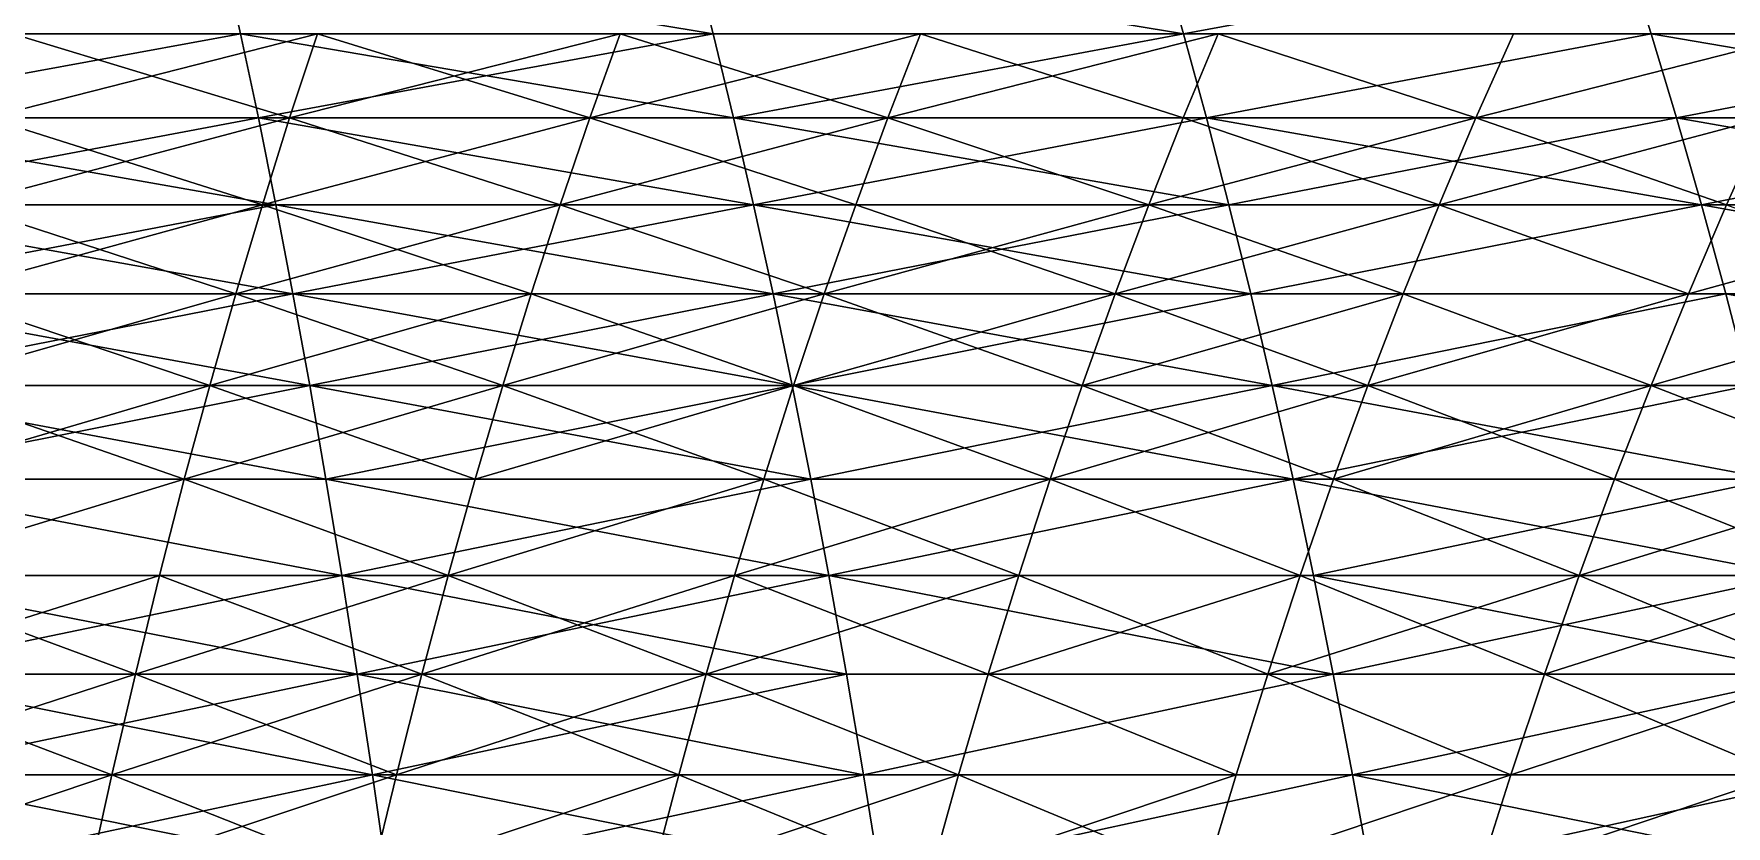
# Model space of a CAD drawing. Header units: millimetres. Extents: x -3250 to 8000, y -3250 to 3250.
# Drawn here: x 5272.3 to 5526.6, y 506.5 to 625.5 of the extents above; entities that cross this region are included whole.
import ezdxf

# ---------------------------------------------------------------- set-up
doc = ezdxf.new("R2010")
doc.units = ezdxf.units.MM
doc.header["$MEASUREMENT"] = 0
doc.layers.add('MESH_3D', color=2, linetype='CONTINUOUS')

msp = doc.modelspace()

# ---------------------------------------------------------------- linework, layer by layer
at = {"layer": 'MESH_3D'}
for points in [[(5300.64, 637.71, 25939.24), (5229.7, 637.71, 25950.84), (5232.04, 625.47, 25966.41)], [(5300.64, 637.71, 25939.24), (5232.04, 625.47, 25966.41), (5303.37, 625.47, 25954.75)], [(5374.38, 625.47, 25941.32), (5300.64, 637.71, 25939.24), (5303.37, 625.47, 25954.75)], [(5371.26, 637.71, 25925.88), (5300.64, 637.71, 25939.24), (5374.38, 625.47, 25941.32)], [(5445.04, 625.47, 25926.11), (5371.26, 637.71, 25925.88), (5374.38, 625.47, 25941.32)], [(5441.54, 637.71, 25910.76), (5371.26, 637.71, 25925.88), (5445.04, 625.47, 25926.11)], [(5511.41, 637.71, 25893.89), (5441.54, 637.71, 25910.76), (5445.04, 625.47, 25926.11)], [(5511.41, 637.71, 25893.89), (5445.04, 625.47, 25926.11), (5515.3, 625.47, 25909.15)], [(5585.11, 625.47, 25890.45), (5511.41, 637.71, 25893.89), (5515.3, 625.47, 25909.15)], [(5580.84, 637.71, 25875.29), (5511.41, 637.71, 25893.89), (5585.11, 625.47, 25890.45)], [(5232.04, 625.47, 733.59), (5303.37, 625.47, 745.25), (5234.34, 612.84, 718.32)], [(5303.37, 625.47, 25954.75), (5232.04, 625.47, 25966.41), (5234.34, 612.84, 25981.68)], [(5234.34, 612.84, 718.32), (5303.37, 625.47, 745.25), (5306.05, 612.84, 730.04)], [(5303.37, 625.47, 25954.75), (5234.34, 612.84, 25981.68), (5306.05, 612.84, 25969.96)], [(5265.33, 612.84, 1772.54), (5314.92, 625.47, 1769.85), (5269.14, 625.47, 1757.58)], [(5265.33, 612.84, 1772.54), (5310.74, 612.84, 1784.71), (5314.92, 625.47, 1769.85)], [(5310.74, 612.84, 24915.29), (5265.33, 612.84, 24927.46), (5269.14, 625.47, 24942.42)], [(5310.74, 612.84, 24915.29), (5269.14, 625.47, 24942.42), (5314.92, 625.47, 24930.15)], [(5303.37, 625.47, 745.25), (5374.38, 625.47, 758.68), (5377.44, 612.84, 743.55)], [(5303.37, 625.47, 745.25), (5377.44, 612.84, 743.55), (5306.05, 612.84, 730.04)], [(5374.38, 625.47, 25941.32), (5303.37, 625.47, 25954.75), (5306.05, 612.84, 25969.96)], [(5374.38, 625.47, 25941.32), (5306.05, 612.84, 25969.96), (5377.44, 612.84, 25956.45)], [(5310.74, 612.84, 1784.71), (5355.84, 612.84, 1798.01), (5360.39, 625.47, 1783.26)], [(5310.74, 612.84, 1784.71), (5360.39, 625.47, 1783.26), (5314.92, 625.47, 1769.85)], [(5355.84, 612.84, 24901.99), (5310.74, 612.84, 24915.29), (5314.92, 625.47, 24930.15)], [(5355.84, 612.84, 24901.99), (5314.92, 625.47, 24930.15), (5360.39, 625.47, 24916.74)], [(5355.84, 612.84, 1798.01), (5400.59, 612.84, 1812.43), (5405.51, 625.47, 1797.79)], [(5355.84, 612.84, 1798.01), (5405.51, 625.47, 1797.79), (5360.39, 625.47, 1783.26)], [(5400.59, 612.84, 24887.57), (5355.84, 612.84, 24901.99), (5360.39, 625.47, 24916.74)], [(5400.59, 612.84, 24887.57), (5360.39, 625.47, 24916.74), (5405.51, 625.47, 24902.21)], [(5374.38, 625.47, 758.68), (5445.04, 625.47, 773.89), (5377.44, 612.84, 743.55)], [(5445.04, 625.47, 25926.11), (5374.38, 625.47, 25941.32), (5377.44, 612.84, 25956.45)], [(5377.44, 612.84, 743.55), (5445.04, 625.47, 773.89), (5448.48, 612.84, 758.84)], [(5445.04, 625.47, 25926.11), (5377.44, 612.84, 25956.45), (5448.48, 612.84, 25941.16)], [(5400.59, 612.84, 1812.43), (5444.97, 612.84, 1827.96), (5450.25, 625.47, 1813.45)], [(5400.59, 612.84, 1812.43), (5450.25, 625.47, 1813.45), (5405.51, 625.47, 1797.79)], [(5444.97, 612.84, 24872.04), (5400.59, 612.84, 24887.57), (5405.51, 625.47, 24902.21)], [(5444.97, 612.84, 24872.04), (5405.51, 625.47, 24902.21), (5450.25, 625.47, 24886.55)], [(5444.97, 612.84, 1827.96), (5488.95, 612.84, 1844.59), (5450.25, 625.47, 1813.45)], [(5488.95, 612.84, 24855.41), (5444.97, 612.84, 24872.04), (5450.25, 625.47, 24886.55)], [(5445.04, 625.47, 773.89), (5515.3, 625.47, 790.85), (5448.48, 612.84, 758.84)], [(5515.3, 625.47, 25909.15), (5445.04, 625.47, 25926.11), (5448.48, 612.84, 25941.16)], [(5448.48, 612.84, 758.84), (5515.3, 625.47, 790.85), (5519.11, 612.84, 775.89)], [(5515.3, 625.47, 25909.15), (5448.48, 612.84, 25941.16), (5519.11, 612.84, 25924.11)], [(5450.25, 625.47, 1813.45), (5488.95, 612.84, 1844.59), (5494.59, 625.47, 1830.22)], [(5488.95, 612.84, 24855.41), (5450.25, 625.47, 24886.55), (5494.59, 625.47, 24869.78)], [(5488.95, 612.84, 1844.59), (5532.5, 612.84, 1862.31), (5538.5, 625.47, 1848.08)], [(5488.95, 612.84, 1844.59), (5538.5, 625.47, 1848.08), (5494.59, 625.47, 1830.22)], [(5538.5, 625.47, 24851.92), (5488.95, 612.84, 24855.41), (5494.59, 625.47, 24869.78)], [(5532.5, 612.84, 24837.69), (5488.95, 612.84, 24855.41), (5538.5, 625.47, 24851.92)], [(5515.3, 625.47, 790.85), (5589.29, 612.84, 794.69), (5519.11, 612.84, 775.89)], [(5515.3, 625.47, 790.85), (5585.11, 625.47, 809.55), (5589.29, 612.84, 794.69)], [(5585.11, 625.47, 25890.45), (5515.3, 625.47, 25909.15), (5519.11, 612.84, 25924.11)], [(5585.11, 625.47, 25890.45), (5519.11, 612.84, 25924.11), (5589.29, 612.84, 25905.31)], [(5234.34, 612.84, 718.32), (5306.05, 612.84, 730.04), (5308.68, 599.82, 715.15)], [(5234.34, 612.84, 718.32), (5308.68, 599.82, 715.15), (5236.6, 599.82, 703.37)], [(5306.05, 612.84, 25969.96), (5234.34, 612.84, 25981.68), (5236.6, 599.82, 25996.63)], [(5306.05, 612.84, 25969.96), (5236.6, 599.82, 25996.63), (5308.68, 599.82, 25984.85)], [(5261.6, 599.82, 1787.19), (5306.65, 599.82, 1799.27), (5310.74, 612.84, 1784.71)], [(5261.6, 599.82, 1787.19), (5310.74, 612.84, 1784.71), (5265.33, 612.84, 1772.54)], [(5306.65, 599.82, 24900.73), (5261.6, 599.82, 24912.81), (5265.33, 612.84, 24927.46)], [(5306.65, 599.82, 24900.73), (5265.33, 612.84, 24927.46), (5310.74, 612.84, 24915.29)], [(5306.05, 612.84, 730.04), (5377.44, 612.84, 743.55), (5380.44, 599.82, 728.73)], [(5306.05, 612.84, 730.04), (5380.44, 599.82, 728.73), (5308.68, 599.82, 715.15)], [(5380.44, 599.82, 25971.27), (5306.05, 612.84, 25969.96), (5308.68, 599.82, 25984.85)], [(5377.44, 612.84, 25956.45), (5306.05, 612.84, 25969.96), (5380.44, 599.82, 25971.27)], [(5306.65, 599.82, 1799.27), (5351.38, 599.82, 1812.46), (5310.74, 612.84, 1784.71)], [(5355.84, 612.84, 24901.99), (5306.65, 599.82, 24900.73), (5310.74, 612.84, 24915.29)], [(5351.38, 599.82, 24887.54), (5306.65, 599.82, 24900.73), (5355.84, 612.84, 24901.99)], [(5310.74, 612.84, 1784.71), (5351.38, 599.82, 1812.46), (5355.84, 612.84, 1798.01)], [(5351.38, 599.82, 1812.46), (5400.59, 612.84, 1812.43), (5355.84, 612.84, 1798.01)], [(5351.38, 599.82, 1812.46), (5395.78, 599.82, 1826.76), (5400.59, 612.84, 1812.43)], [(5395.78, 599.82, 24873.24), (5351.38, 599.82, 24887.54), (5355.84, 612.84, 24901.99)], [(5395.78, 599.82, 24873.24), (5355.84, 612.84, 24901.99), (5400.59, 612.84, 24887.57)], [(5377.44, 612.84, 743.55), (5448.48, 612.84, 758.84), (5451.84, 599.82, 744.1)], [(5377.44, 612.84, 743.55), (5451.84, 599.82, 744.1), (5380.44, 599.82, 728.73)], [(5448.48, 612.84, 25941.16), (5377.44, 612.84, 25956.45), (5380.44, 599.82, 25971.27)], [(5448.48, 612.84, 25941.16), (5380.44, 599.82, 25971.27), (5451.84, 599.82, 25955.9)], [(5395.78, 599.82, 1826.76), (5439.8, 599.82, 1842.16), (5400.59, 612.84, 1812.43)], [(5439.8, 599.82, 24857.84), (5395.78, 599.82, 24873.24), (5400.59, 612.84, 24887.57)], [(5400.59, 612.84, 1812.43), (5439.8, 599.82, 1842.16), (5444.97, 612.84, 1827.96)], [(5439.8, 599.82, 24857.84), (5400.59, 612.84, 24887.57), (5444.97, 612.84, 24872.04)], [(5439.8, 599.82, 1842.16), (5483.43, 599.82, 1858.66), (5444.97, 612.84, 1827.96)], [(5488.95, 612.84, 24855.41), (5439.8, 599.82, 24857.84), (5444.97, 612.84, 24872.04)], [(5483.43, 599.82, 24841.34), (5439.8, 599.82, 24857.84), (5488.95, 612.84, 24855.41)], [(5444.97, 612.84, 1827.96), (5483.43, 599.82, 1858.66), (5488.95, 612.84, 1844.59)], [(5448.48, 612.84, 758.84), (5519.11, 612.84, 775.89), (5522.84, 599.82, 761.23)], [(5448.48, 612.84, 758.84), (5522.84, 599.82, 761.23), (5451.84, 599.82, 744.1)], [(5519.11, 612.84, 25924.11), (5448.48, 612.84, 25941.16), (5451.84, 599.82, 25955.9)], [(5519.11, 612.84, 25924.11), (5451.84, 599.82, 25955.9), (5522.84, 599.82, 25938.77)], [(5483.43, 599.82, 1858.66), (5526.63, 599.82, 1876.24), (5532.5, 612.84, 1862.31)], [(5483.43, 599.82, 1858.66), (5532.5, 612.84, 1862.31), (5488.95, 612.84, 1844.59)], [(5526.63, 599.82, 24823.76), (5483.43, 599.82, 24841.34), (5488.95, 612.84, 24855.41)], [(5526.63, 599.82, 24823.76), (5488.95, 612.84, 24855.41), (5532.5, 612.84, 24837.69)], [(5519.11, 612.84, 775.89), (5589.29, 612.84, 794.69), (5593.39, 599.82, 780.14)], [(5519.11, 612.84, 775.89), (5593.39, 599.82, 780.14), (5522.84, 599.82, 761.23)], [(5589.29, 612.84, 25905.31), (5519.11, 612.84, 25924.11), (5522.84, 599.82, 25938.77)], [(5589.29, 612.84, 25905.31), (5522.84, 599.82, 25938.77), (5593.39, 599.82, 25919.86)], [(5236.6, 599.82, 703.37), (5308.68, 599.82, 715.15), (5238.8, 586.44, 688.75)], [(5311.24, 586.44, 25999.41), (5236.6, 599.82, 25996.63), (5238.8, 586.44, 26011.25)], [(5308.68, 599.82, 25984.85), (5236.6, 599.82, 25996.63), (5311.24, 586.44, 25999.41)], [(5238.8, 586.44, 688.75), (5308.68, 599.82, 715.15), (5311.24, 586.44, 700.59)], [(5257.95, 586.44, 1801.53), (5302.64, 586.44, 1813.5), (5261.6, 599.82, 1787.19)], [(5306.65, 599.82, 24900.73), (5257.95, 586.44, 24898.47), (5261.6, 599.82, 24912.81)], [(5302.64, 586.44, 24886.5), (5257.95, 586.44, 24898.47), (5306.65, 599.82, 24900.73)], [(5261.6, 599.82, 1787.19), (5302.64, 586.44, 1813.5), (5306.65, 599.82, 1799.27)], [(5302.64, 586.44, 1813.5), (5351.38, 599.82, 1812.46), (5306.65, 599.82, 1799.27)], [(5302.64, 586.44, 1813.5), (5347.02, 586.44, 1826.59), (5351.38, 599.82, 1812.46)], [(5347.02, 586.44, 24873.41), (5302.64, 586.44, 24886.5), (5306.65, 599.82, 24900.73)], [(5347.02, 586.44, 24873.41), (5306.65, 599.82, 24900.73), (5351.38, 599.82, 24887.54)], [(5308.68, 599.82, 715.15), (5380.44, 599.82, 728.73), (5383.37, 586.44, 714.24)], [(5308.68, 599.82, 715.15), (5383.37, 586.44, 714.24), (5311.24, 586.44, 700.59)], [(5380.44, 599.82, 25971.27), (5308.68, 599.82, 25984.85), (5311.24, 586.44, 25999.41)], [(5380.44, 599.82, 25971.27), (5311.24, 586.44, 25999.41), (5383.37, 586.44, 25985.76)], [(5347.02, 586.44, 1826.59), (5391.07, 586.44, 1840.78), (5351.38, 599.82, 1812.46)], [(5391.07, 586.44, 24859.22), (5347.02, 586.44, 24873.41), (5351.38, 599.82, 24887.54)], [(5351.38, 599.82, 1812.46), (5391.07, 586.44, 1840.78), (5395.78, 599.82, 1826.76)], [(5391.07, 586.44, 24859.22), (5351.38, 599.82, 24887.54), (5395.78, 599.82, 24873.24)], [(5380.44, 599.82, 728.73), (5451.84, 599.82, 744.1), (5383.37, 586.44, 714.24)], [(5455.13, 586.44, 25970.32), (5380.44, 599.82, 25971.27), (5383.37, 586.44, 25985.76)], [(5451.84, 599.82, 25955.9), (5380.44, 599.82, 25971.27), (5455.13, 586.44, 25970.32)], [(5383.37, 586.44, 714.24), (5451.84, 599.82, 744.1), (5455.13, 586.44, 729.68)], [(5391.07, 586.44, 1840.78), (5434.74, 586.44, 1856.06), (5439.8, 599.82, 1842.16)], [(5391.07, 586.44, 1840.78), (5439.8, 599.82, 1842.16), (5395.78, 599.82, 1826.76)], [(5434.74, 586.44, 24843.94), (5391.07, 586.44, 24859.22), (5395.78, 599.82, 24873.24)], [(5434.74, 586.44, 24843.94), (5395.78, 599.82, 24873.24), (5439.8, 599.82, 24857.84)], [(5434.74, 586.44, 1856.06), (5483.43, 599.82, 1858.66), (5439.8, 599.82, 1842.16)], [(5434.74, 586.44, 1856.06), (5478.02, 586.44, 1872.43), (5483.43, 599.82, 1858.66)], [(5478.02, 586.44, 24827.57), (5434.74, 586.44, 24843.94), (5439.8, 599.82, 24857.84)], [(5478.02, 586.44, 24827.57), (5439.8, 599.82, 24857.84), (5483.43, 599.82, 24841.34)], [(5451.84, 599.82, 744.1), (5522.84, 599.82, 761.23), (5455.13, 586.44, 729.68)], [(5522.84, 599.82, 25938.77), (5451.84, 599.82, 25955.9), (5455.13, 586.44, 25970.32)], [(5455.13, 586.44, 729.68), (5522.84, 599.82, 761.23), (5526.49, 586.44, 746.9)], [(5522.84, 599.82, 25938.77), (5455.13, 586.44, 25970.32), (5526.49, 586.44, 25953.1)], [(5478.02, 586.44, 1872.43), (5520.88, 586.44, 1889.87), (5483.43, 599.82, 1858.66)], [(5520.88, 586.44, 24810.13), (5478.02, 586.44, 24827.57), (5483.43, 599.82, 24841.34)], [(5483.43, 599.82, 1858.66), (5520.88, 586.44, 1889.87), (5526.63, 599.82, 1876.24)], [(5520.88, 586.44, 24810.13), (5483.43, 599.82, 24841.34), (5526.63, 599.82, 24823.76)], [(5520.88, 586.44, 1889.87), (5563.29, 586.44, 1908.37), (5569.37, 599.82, 1894.89)], [(5520.88, 586.44, 1889.87), (5569.37, 599.82, 1894.89), (5526.63, 599.82, 1876.24)], [(5563.29, 586.44, 24791.63), (5520.88, 586.44, 24810.13), (5526.63, 599.82, 24823.76)], [(5522.84, 599.82, 761.23), (5593.39, 599.82, 780.14), (5597.39, 586.44, 765.9)], [(5522.84, 599.82, 761.23), (5597.39, 586.44, 765.9), (5526.49, 586.44, 746.9)], [(5597.39, 586.44, 25934.1), (5522.84, 599.82, 25938.77), (5526.49, 586.44, 25953.1)], [(5593.39, 599.82, 25919.86), (5522.84, 599.82, 25938.77), (5597.39, 586.44, 25934.1)], [(5238.8, 586.44, 688.75), (5311.24, 586.44, 700.59), (5313.75, 572.69, 686.36)], [(5238.8, 586.44, 688.75), (5313.75, 572.69, 686.36), (5240.95, 572.69, 674.46)], [(5311.24, 586.44, 25999.41), (5238.8, 586.44, 26011.25), (5240.95, 572.69, 26025.54)], [(5311.24, 586.44, 25999.41), (5240.95, 572.69, 26025.54), (5313.75, 572.69, 26013.64)], [(5254.38, 572.69, 1815.53), (5298.73, 572.69, 1827.41), (5302.64, 586.44, 1813.5)], [(5254.38, 572.69, 1815.53), (5302.64, 586.44, 1813.5), (5257.95, 586.44, 1801.53)], [(5298.73, 572.69, 24872.59), (5254.38, 572.69, 24884.47), (5257.95, 586.44, 24898.47)], [(5298.73, 572.69, 24872.59), (5257.95, 586.44, 24898.47), (5302.64, 586.44, 24886.5)], [(5298.73, 572.69, 1827.41), (5347.02, 586.44, 1826.59), (5302.64, 586.44, 1813.5)], [(5298.73, 572.69, 1827.41), (5342.77, 572.69, 1840.4), (5347.02, 586.44, 1826.59)], [(5342.77, 572.69, 24859.6), (5298.73, 572.69, 24872.59), (5302.64, 586.44, 24886.5)], [(5342.77, 572.69, 24859.6), (5302.64, 586.44, 24886.5), (5347.02, 586.44, 24873.41)], [(5311.24, 586.44, 700.59), (5383.37, 586.44, 714.24), (5386.23, 572.69, 700.07)], [(5311.24, 586.44, 700.59), (5386.23, 572.69, 700.07), (5313.75, 572.69, 686.36)], [(5383.37, 586.44, 25985.76), (5311.24, 586.44, 25999.41), (5313.75, 572.69, 26013.64)], [(5383.37, 586.44, 25985.76), (5313.75, 572.69, 26013.64), (5386.23, 572.69, 25999.93)], [(5342.77, 572.69, 1840.4), (5391.07, 586.44, 1840.78), (5347.02, 586.44, 1826.59)], [(5342.77, 572.69, 1840.4), (5386.46, 572.69, 1854.48), (5391.07, 586.44, 1840.78)], [(5386.46, 572.69, 24845.52), (5342.77, 572.69, 24859.6), (5347.02, 586.44, 24873.41)], [(5386.46, 572.69, 24845.52), (5347.02, 586.44, 24873.41), (5391.07, 586.44, 24859.22)], [(5383.37, 586.44, 714.24), (5458.35, 572.69, 715.59), (5386.23, 572.69, 700.07)], [(5383.37, 586.44, 714.24), (5455.13, 586.44, 729.68), (5458.35, 572.69, 715.59)], [(5455.13, 586.44, 25970.32), (5383.37, 586.44, 25985.76), (5386.23, 572.69, 25999.93)], [(5455.13, 586.44, 25970.32), (5386.23, 572.69, 25999.93), (5458.35, 572.69, 25984.41)], [(5386.46, 572.69, 1854.48), (5434.74, 586.44, 1856.06), (5391.07, 586.44, 1840.78)], [(5386.46, 572.69, 1854.48), (5429.8, 572.69, 1869.64), (5434.74, 586.44, 1856.06)], [(5429.8, 572.69, 24830.36), (5386.46, 572.69, 24845.52), (5391.07, 586.44, 24859.22)], [(5429.8, 572.69, 24830.36), (5391.07, 586.44, 24859.22), (5434.74, 586.44, 24843.94)], [(5429.8, 572.69, 1869.64), (5478.02, 586.44, 1872.43), (5434.74, 586.44, 1856.06)], [(5429.8, 572.69, 1869.64), (5472.74, 572.69, 1885.88), (5478.02, 586.44, 1872.43)], [(5472.74, 572.69, 24814.12), (5429.8, 572.69, 24830.36), (5434.74, 586.44, 24843.94)], [(5472.74, 572.69, 24814.12), (5434.74, 586.44, 24843.94), (5478.02, 586.44, 24827.57)], [(5455.13, 586.44, 729.68), (5526.49, 586.44, 746.9), (5458.35, 572.69, 715.59)], [(5526.49, 586.44, 25953.1), (5455.13, 586.44, 25970.32), (5458.35, 572.69, 25984.41)], [(5458.35, 572.69, 715.59), (5526.49, 586.44, 746.9), (5530.05, 572.69, 732.9)], [(5526.49, 586.44, 25953.1), (5458.35, 572.69, 25984.41), (5530.05, 572.69, 25967.1)], [(5472.74, 572.69, 1885.88), (5520.88, 586.44, 1889.87), (5478.02, 586.44, 1872.43)], [(5472.74, 572.69, 1885.88), (5515.27, 572.69, 1903.18), (5520.88, 586.44, 1889.87)], [(5515.27, 572.69, 24796.82), (5472.74, 572.69, 24814.12), (5478.02, 586.44, 24827.57)], [(5515.27, 572.69, 24796.82), (5478.02, 586.44, 24827.57), (5520.88, 586.44, 24810.13)], [(5515.27, 572.69, 1903.18), (5563.29, 586.44, 1908.37), (5520.88, 586.44, 1889.87)], [(5515.27, 572.69, 1903.18), (5557.35, 572.69, 1921.54), (5563.29, 586.44, 1908.37)], [(5563.29, 586.44, 24791.63), (5515.27, 572.69, 24796.82), (5520.88, 586.44, 24810.13)], [(5557.35, 572.69, 24778.46), (5515.27, 572.69, 24796.82), (5563.29, 586.44, 24791.63)], [(5526.49, 586.44, 746.9), (5597.39, 586.44, 765.9), (5601.31, 572.69, 751.99)], [(5526.49, 586.44, 746.9), (5601.31, 572.69, 751.99), (5530.05, 572.69, 732.9)], [(5601.31, 572.69, 25948.01), (5526.49, 586.44, 25953.1), (5530.05, 572.69, 25967.1)], [(5597.39, 586.44, 25934.1), (5526.49, 586.44, 25953.1), (5601.31, 572.69, 25948.01)], [(5240.95, 572.69, 674.46), (5316.2, 558.59, 672.47), (5243.06, 558.59, 660.51)], [(5240.95, 572.69, 674.46), (5313.75, 572.69, 686.36), (5316.2, 558.59, 672.47)], [(5313.75, 572.69, 26013.64), (5240.95, 572.69, 26025.54), (5243.06, 558.59, 26039.49)], [(5313.75, 572.69, 26013.64), (5243.06, 558.59, 26039.49), (5316.2, 558.59, 26027.53)], [(5250.9, 558.59, 1829.2), (5298.73, 572.69, 1827.41), (5254.38, 572.69, 1815.53)], [(5250.9, 558.59, 1829.2), (5294.91, 558.59, 1840.99), (5298.73, 572.69, 1827.41)], [(5294.91, 558.59, 24859.01), (5250.9, 558.59, 24870.8), (5254.38, 572.69, 24884.47)], [(5294.91, 558.59, 24859.01), (5254.38, 572.69, 24884.47), (5298.73, 572.69, 24872.59)], [(5294.91, 558.59, 1840.99), (5342.77, 572.69, 1840.4), (5298.73, 572.69, 1827.41)], [(5294.91, 558.59, 1840.99), (5338.61, 558.59, 1853.88), (5342.77, 572.69, 1840.4)], [(5338.61, 558.59, 24846.12), (5294.91, 558.59, 24859.01), (5298.73, 572.69, 24872.59)], [(5338.61, 558.59, 24846.12), (5298.73, 572.69, 24872.59), (5342.77, 572.69, 24859.6)], [(5313.75, 572.69, 686.36), (5386.23, 572.69, 700.07), (5389.03, 558.59, 686.25)], [(5313.75, 572.69, 686.36), (5389.03, 558.59, 686.25), (5316.2, 558.59, 672.47)], [(5386.23, 572.69, 25999.93), (5313.75, 572.69, 26013.64), (5316.2, 558.59, 26027.53)], [(5386.23, 572.69, 25999.93), (5316.2, 558.59, 26027.53), (5389.03, 558.59, 26013.75)], [(5338.61, 558.59, 1853.88), (5381.97, 558.59, 1867.85), (5386.46, 572.69, 1854.48)], [(5338.61, 558.59, 1853.88), (5386.46, 572.69, 1854.48), (5342.77, 572.69, 1840.4)], [(5381.97, 558.59, 24832.15), (5338.61, 558.59, 24846.12), (5342.77, 572.69, 24859.6)], [(5381.97, 558.59, 24832.15), (5342.77, 572.69, 24859.6), (5386.46, 572.69, 24845.52)], [(5381.97, 558.59, 1867.85), (5424.98, 558.59, 1882.89), (5386.46, 572.69, 1854.48)], [(5424.98, 558.59, 24817.11), (5381.97, 558.59, 24832.15), (5386.46, 572.69, 24845.52)], [(5386.23, 572.69, 700.07), (5458.35, 572.69, 715.59), (5461.49, 558.59, 701.84)], [(5386.23, 572.69, 700.07), (5461.49, 558.59, 701.84), (5389.03, 558.59, 686.25)], [(5458.35, 572.69, 25984.41), (5386.23, 572.69, 25999.93), (5389.03, 558.59, 26013.75)], [(5386.46, 572.69, 1854.48), (5424.98, 558.59, 1882.89), (5429.8, 572.69, 1869.64)], [(5424.98, 558.59, 24817.11), (5386.46, 572.69, 24845.52), (5429.8, 572.69, 24830.36)], [(5458.35, 572.69, 25984.41), (5389.03, 558.59, 26013.75), (5461.49, 558.59, 25998.16)], [(5424.98, 558.59, 1882.89), (5472.74, 572.69, 1885.88), (5429.8, 572.69, 1869.64)], [(5424.98, 558.59, 1882.89), (5467.59, 558.59, 1899.01), (5472.74, 572.69, 1885.88)], [(5467.59, 558.59, 24800.99), (5424.98, 558.59, 24817.11), (5429.8, 572.69, 24830.36)], [(5467.59, 558.59, 24800.99), (5429.8, 572.69, 24830.36), (5472.74, 572.69, 24814.12)], [(5458.35, 572.69, 715.59), (5533.53, 558.59, 719.23), (5461.49, 558.59, 701.84)], [(5458.35, 572.69, 715.59), (5530.05, 572.69, 732.9), (5533.53, 558.59, 719.23)], [(5530.05, 572.69, 25967.1), (5458.35, 572.69, 25984.41), (5461.49, 558.59, 25998.16)], [(5530.05, 572.69, 25967.1), (5461.49, 558.59, 25998.16), (5533.53, 558.59, 25980.77)], [(5467.59, 558.59, 1899.01), (5509.79, 558.59, 1916.18), (5515.27, 572.69, 1903.18)], [(5467.59, 558.59, 1899.01), (5515.27, 572.69, 1903.18), (5472.74, 572.69, 1885.88)], [(5509.79, 558.59, 24783.82), (5467.59, 558.59, 24800.99), (5472.74, 572.69, 24814.12)], [(5509.79, 558.59, 24783.82), (5472.74, 572.69, 24814.12), (5515.27, 572.69, 24796.82)], [(5509.79, 558.59, 1916.18), (5551.55, 558.59, 1934.4), (5515.27, 572.69, 1903.18)], [(5551.55, 558.59, 24765.6), (5509.79, 558.59, 24783.82), (5515.27, 572.69, 24796.82)], [(5515.27, 572.69, 1903.18), (5551.55, 558.59, 1934.4), (5557.35, 572.69, 1921.54)], [(5551.55, 558.59, 24765.6), (5515.27, 572.69, 24796.82), (5557.35, 572.69, 24778.46)], [(5243.06, 558.59, 660.51), (5316.2, 558.59, 672.47), (5318.59, 544.14, 658.93)], [(5243.06, 558.59, 660.51), (5318.59, 544.14, 658.93), (5245.11, 544.14, 646.91)], [(5318.59, 544.14, 26041.07), (5243.06, 558.59, 26039.49), (5245.11, 544.14, 26053.09)], [(5316.2, 558.59, 26027.53), (5243.06, 558.59, 26039.49), (5318.59, 544.14, 26041.07)], [(5247.51, 544.14, 1842.52), (5294.91, 558.59, 1840.99), (5250.9, 558.59, 1829.2)], [(5247.51, 544.14, 1842.52), (5291.19, 544.14, 1854.22), (5294.91, 558.59, 1840.99)], [(5294.91, 558.59, 24859.01), (5247.51, 544.14, 24857.48), (5250.9, 558.59, 24870.8)], [(5291.19, 544.14, 24845.78), (5247.51, 544.14, 24857.48), (5294.91, 558.59, 24859.01)], [(5291.19, 544.14, 1854.22), (5334.56, 544.14, 1867.01), (5294.91, 558.59, 1840.99)], [(5334.56, 544.14, 24832.99), (5291.19, 544.14, 24845.78), (5294.91, 558.59, 24859.01)], [(5294.91, 558.59, 1840.99), (5334.56, 544.14, 1867.01), (5338.61, 558.59, 1853.88)], [(5334.56, 544.14, 24832.99), (5294.91, 558.59, 24859.01), (5338.61, 558.59, 24846.12)], [(5316.2, 558.59, 672.47), (5389.03, 558.59, 686.25), (5391.75, 544.14, 672.77)], [(5316.2, 558.59, 672.47), (5391.75, 544.14, 672.77), (5318.59, 544.14, 658.93)], [(5389.03, 558.59, 26013.75), (5316.2, 558.59, 26027.53), (5318.59, 544.14, 26041.07)], [(5389.03, 558.59, 26013.75), (5318.59, 544.14, 26041.07), (5391.75, 544.14, 26027.23)], [(5334.56, 544.14, 1867.01), (5377.59, 544.14, 1880.88), (5381.97, 558.59, 1867.85)], [(5334.56, 544.14, 1867.01), (5381.97, 558.59, 1867.85), (5338.61, 558.59, 1853.88)], [(5381.97, 558.59, 24832.15), (5334.56, 544.14, 24832.99), (5338.61, 558.59, 24846.12)], [(5377.59, 544.14, 24819.12), (5334.56, 544.14, 24832.99), (5381.97, 558.59, 24832.15)], [(5377.59, 544.14, 1880.88), (5420.27, 544.14, 1895.81), (5424.98, 558.59, 1882.89)], [(5377.59, 544.14, 1880.88), (5424.98, 558.59, 1882.89), (5381.97, 558.59, 1867.85)], [(5420.27, 544.14, 24804.19), (5377.59, 544.14, 24819.12), (5381.97, 558.59, 24832.15)], [(5420.27, 544.14, 24804.19), (5381.97, 558.59, 24832.15), (5424.98, 558.59, 24817.11)], [(5389.03, 558.59, 686.25), (5461.49, 558.59, 701.84), (5391.75, 544.14, 672.77)], [(5461.49, 558.59, 25998.16), (5389.03, 558.59, 26013.75), (5391.75, 544.14, 26027.23)], [(5391.75, 544.14, 672.77), (5461.49, 558.59, 701.84), (5464.55, 544.14, 688.43)], [(5461.49, 558.59, 25998.16), (5391.75, 544.14, 26027.23), (5464.55, 544.14, 26011.57)], [(5420.27, 544.14, 1895.81), (5462.57, 544.14, 1911.81), (5424.98, 558.59, 1882.89)], [(5462.57, 544.14, 24788.19), (5420.27, 544.14, 24804.19), (5424.98, 558.59, 24817.11)], [(5424.98, 558.59, 1882.89), (5462.57, 544.14, 1911.81), (5467.59, 558.59, 1899.01)], [(5462.57, 544.14, 24788.19), (5424.98, 558.59, 24817.11), (5467.59, 558.59, 24800.99)], [(5461.49, 558.59, 701.84), (5533.53, 558.59, 719.23), (5464.55, 544.14, 688.43)], [(5536.93, 544.14, 25994.09), (5461.49, 558.59, 25998.16), (5464.55, 544.14, 26011.57)], [(5533.53, 558.59, 25980.77), (5461.49, 558.59, 25998.16), (5536.93, 544.14, 25994.09)], [(5462.57, 544.14, 1911.81), (5504.45, 544.14, 1928.85), (5467.59, 558.59, 1899.01)], [(5504.45, 544.14, 24771.15), (5462.57, 544.14, 24788.19), (5467.59, 558.59, 24800.99)], [(5464.55, 544.14, 688.43), (5533.53, 558.59, 719.23), (5536.93, 544.14, 705.91)], [(5467.59, 558.59, 1899.01), (5504.45, 544.14, 1928.85), (5509.79, 558.59, 1916.18)], [(5504.45, 544.14, 24771.15), (5467.59, 558.59, 24800.99), (5509.79, 558.59, 24783.82)], [(5504.45, 544.14, 1928.85), (5545.89, 544.14, 1946.93), (5509.79, 558.59, 1916.18)], [(5551.55, 558.59, 24765.6), (5504.45, 544.14, 24771.15), (5509.79, 558.59, 24783.82)], [(5545.89, 544.14, 24753.07), (5504.45, 544.14, 24771.15), (5551.55, 558.59, 24765.6)], [(5509.79, 558.59, 1916.18), (5545.89, 544.14, 1946.93), (5551.55, 558.59, 1934.4)], [(5244.21, 529.35, 1855.49), (5287.56, 529.35, 1867.11), (5291.19, 544.14, 1854.22)], [(5244.21, 529.35, 1855.49), (5291.19, 544.14, 1854.22), (5247.51, 544.14, 1842.52)], [(5287.56, 529.35, 24832.89), (5244.21, 529.35, 24844.51), (5247.51, 544.14, 24857.48)], [(5245.11, 544.14, 646.91), (5320.91, 529.35, 645.75), (5247.1, 529.35, 633.68)], [(5245.11, 544.14, 646.91), (5318.59, 544.14, 658.93), (5320.91, 529.35, 645.75)], [(5318.59, 544.14, 26041.07), (5245.11, 544.14, 26053.09), (5247.1, 529.35, 26066.32)], [(5318.59, 544.14, 26041.07), (5247.1, 529.35, 26066.32), (5320.91, 529.35, 26054.25)], [(5287.56, 529.35, 24832.89), (5247.51, 544.14, 24857.48), (5291.19, 544.14, 24845.78)], [(5287.56, 529.35, 1867.11), (5330.61, 529.35, 1879.8), (5291.19, 544.14, 1854.22)], [(5334.56, 544.14, 24832.99), (5287.56, 529.35, 24832.89), (5291.19, 544.14, 24845.78)], [(5330.61, 529.35, 24820.2), (5287.56, 529.35, 24832.89), (5334.56, 544.14, 24832.99)], [(5291.19, 544.14, 1854.22), (5330.61, 529.35, 1879.8), (5334.56, 544.14, 1867.01)], [(5318.59, 544.14, 658.93), (5391.75, 544.14, 672.77), (5394.4, 529.35, 659.65)], [(5318.59, 544.14, 658.93), (5394.4, 529.35, 659.65), (5320.91, 529.35, 645.75)], [(5391.75, 544.14, 26027.23), (5318.59, 544.14, 26041.07), (5320.91, 529.35, 26054.25)], [(5391.75, 544.14, 26027.23), (5320.91, 529.35, 26054.25), (5394.4, 529.35, 26040.35)], [(5330.61, 529.35, 1879.8), (5373.33, 529.35, 1893.56), (5377.59, 544.14, 1880.88)], [(5330.61, 529.35, 1879.8), (5377.59, 544.14, 1880.88), (5334.56, 544.14, 1867.01)], [(5373.33, 529.35, 24806.44), (5330.61, 529.35, 24820.2), (5334.56, 544.14, 24832.99)], [(5373.33, 529.35, 24806.44), (5334.56, 544.14, 24832.99), (5377.59, 544.14, 24819.12)], [(5373.33, 529.35, 1893.56), (5420.27, 544.14, 1895.81), (5377.59, 544.14, 1880.88)], [(5373.33, 529.35, 1893.56), (5415.7, 529.35, 1908.39), (5420.27, 544.14, 1895.81)], [(5415.7, 529.35, 24791.61), (5373.33, 529.35, 24806.44), (5377.59, 544.14, 24819.12)], [(5415.7, 529.35, 24791.61), (5377.59, 544.14, 24819.12), (5420.27, 544.14, 24804.19)], [(5391.75, 544.14, 672.77), (5467.52, 529.35, 675.39), (5394.4, 529.35, 659.65)], [(5391.75, 544.14, 672.77), (5464.55, 544.14, 688.43), (5467.52, 529.35, 675.39)], [(5467.52, 529.35, 26024.61), (5391.75, 544.14, 26027.23), (5394.4, 529.35, 26040.35)], [(5464.55, 544.14, 26011.57), (5391.75, 544.14, 26027.23), (5467.52, 529.35, 26024.61)], [(5415.7, 529.35, 1908.39), (5462.57, 544.14, 1911.81), (5420.27, 544.14, 1895.81)], [(5415.7, 529.35, 1908.39), (5457.68, 529.35, 1924.26), (5462.57, 544.14, 1911.81)], [(5457.68, 529.35, 24775.74), (5415.7, 529.35, 24791.61), (5420.27, 544.14, 24804.19)], [(5457.68, 529.35, 24775.74), (5420.27, 544.14, 24804.19), (5462.57, 544.14, 24788.19)], [(5457.68, 529.35, 1924.26), (5499.25, 529.35, 1941.18), (5504.45, 544.14, 1928.85)], [(5457.68, 529.35, 1924.26), (5504.45, 544.14, 1928.85), (5462.57, 544.14, 1911.81)], [(5499.25, 529.35, 24758.82), (5457.68, 529.35, 24775.74), (5462.57, 544.14, 24788.19)], [(5499.25, 529.35, 24758.82), (5462.57, 544.14, 24788.19), (5504.45, 544.14, 24771.15)], [(5464.55, 544.14, 688.43), (5540.23, 529.35, 692.94), (5467.52, 529.35, 675.39)], [(5464.55, 544.14, 688.43), (5536.93, 544.14, 705.91), (5540.23, 529.35, 692.94)], [(5536.93, 544.14, 25994.09), (5464.55, 544.14, 26011.57), (5467.52, 529.35, 26024.61)], [(5536.93, 544.14, 25994.09), (5467.52, 529.35, 26024.61), (5540.23, 529.35, 26007.06)], [(5499.25, 529.35, 1941.18), (5545.89, 544.14, 1946.93), (5504.45, 544.14, 1928.85)], [(5499.25, 529.35, 1941.18), (5540.39, 529.35, 1959.13), (5545.89, 544.14, 1946.93)], [(5540.39, 529.35, 24740.87), (5499.25, 529.35, 24758.82), (5504.45, 544.14, 24771.15)], [(5540.39, 529.35, 24740.87), (5504.45, 544.14, 24771.15), (5545.89, 544.14, 24753.07)], [(5241, 514.23, 1868.1), (5287.56, 529.35, 1867.11), (5244.21, 529.35, 1855.49)], [(5241, 514.23, 1868.1), (5284.04, 514.23, 1879.63), (5287.56, 529.35, 1867.11)], [(5284.04, 514.23, 24820.37), (5241, 514.23, 24831.9), (5244.21, 529.35, 24844.51)], [(5284.04, 514.23, 24820.37), (5244.21, 529.35, 24844.51), (5287.56, 529.35, 24832.89)], [(5247.1, 529.35, 633.68), (5323.17, 514.23, 632.94), (5249.04, 514.23, 620.82)], [(5247.1, 529.35, 633.68), (5320.91, 529.35, 645.75), (5323.17, 514.23, 632.94)], [(5320.91, 529.35, 26054.25), (5247.1, 529.35, 26066.32), (5249.04, 514.23, 26079.18)], [(5320.91, 529.35, 26054.25), (5249.04, 514.23, 26079.18), (5323.17, 514.23, 26067.06)], [(5284.04, 514.23, 1879.63), (5330.61, 529.35, 1879.8), (5287.56, 529.35, 1867.11)], [(5284.04, 514.23, 1879.63), (5326.78, 514.23, 1892.23), (5330.61, 529.35, 1879.8)], [(5326.78, 514.23, 24807.77), (5284.04, 514.23, 24820.37), (5287.56, 529.35, 24832.89)], [(5326.78, 514.23, 24807.77), (5287.56, 529.35, 24832.89), (5330.61, 529.35, 24820.2)], [(5320.91, 529.35, 645.75), (5394.4, 529.35, 659.65), (5396.98, 514.23, 646.9)], [(5320.91, 529.35, 645.75), (5396.98, 514.23, 646.9), (5323.17, 514.23, 632.94)], [(5394.4, 529.35, 26040.35), (5320.91, 529.35, 26054.25), (5323.17, 514.23, 26067.06)], [(5394.4, 529.35, 26040.35), (5323.17, 514.23, 26067.06), (5396.98, 514.23, 26053.1)], [(5326.78, 514.23, 1892.23), (5373.33, 529.35, 1893.56), (5330.61, 529.35, 1879.8)], [(5326.78, 514.23, 1892.23), (5369.19, 514.23, 1905.9), (5373.33, 529.35, 1893.56)], [(5369.19, 514.23, 24794.1), (5326.78, 514.23, 24807.77), (5330.61, 529.35, 24820.2)], [(5369.19, 514.23, 24794.1), (5330.61, 529.35, 24820.2), (5373.33, 529.35, 24806.44)], [(5369.19, 514.23, 1905.9), (5411.25, 514.23, 1920.61), (5373.33, 529.35, 1893.56)], [(5411.25, 514.23, 24779.39), (5369.19, 514.23, 24794.1), (5373.33, 529.35, 24806.44)], [(5373.33, 529.35, 1893.56), (5411.25, 514.23, 1920.61), (5415.7, 529.35, 1908.39)], [(5411.25, 514.23, 24779.39), (5373.33, 529.35, 24806.44), (5415.7, 529.35, 24791.61)], [(5394.4, 529.35, 659.65), (5467.52, 529.35, 675.39), (5396.98, 514.23, 646.9)], [(5467.52, 529.35, 26024.61), (5394.4, 529.35, 26040.35), (5396.98, 514.23, 26053.1)], [(5396.98, 514.23, 646.9), (5467.52, 529.35, 675.39), (5470.42, 514.23, 662.7)], [(5467.52, 529.35, 26024.61), (5396.98, 514.23, 26053.1), (5470.42, 514.23, 26037.3)], [(5411.25, 514.23, 1920.61), (5452.92, 514.23, 1936.38), (5415.7, 529.35, 1908.39)], [(5452.92, 514.23, 24763.62), (5411.25, 514.23, 24779.39), (5415.7, 529.35, 24791.61)], [(5415.7, 529.35, 1908.39), (5452.92, 514.23, 1936.38), (5457.68, 529.35, 1924.26)], [(5452.92, 514.23, 24763.62), (5415.7, 529.35, 24791.61), (5457.68, 529.35, 24775.74)], [(5452.92, 514.23, 1936.38), (5494.2, 514.23, 1953.17), (5457.68, 529.35, 1924.26)], [(5494.2, 514.23, 24746.83), (5452.92, 514.23, 24763.62), (5457.68, 529.35, 24775.74)], [(5457.68, 529.35, 1924.26), (5494.2, 514.23, 1953.17), (5499.25, 529.35, 1941.18)], [(5494.2, 514.23, 24746.83), (5457.68, 529.35, 24775.74), (5499.25, 529.35, 24758.82)], [(5467.52, 529.35, 675.39), (5540.23, 529.35, 692.94), (5470.42, 514.23, 662.7)], [(5540.23, 529.35, 26007.06), (5467.52, 529.35, 26024.61), (5470.42, 514.23, 26037.3)], [(5470.42, 514.23, 662.7), (5540.23, 529.35, 692.94), (5543.44, 514.23, 680.33)], [(5540.23, 529.35, 26007.06), (5470.42, 514.23, 26037.3), (5543.44, 514.23, 26019.67)], [(5494.2, 514.23, 1953.17), (5535.04, 514.23, 1970.99), (5540.39, 529.35, 1959.13)], [(5494.2, 514.23, 1953.17), (5540.39, 529.35, 1959.13), (5499.25, 529.35, 1941.18)], [(5535.04, 514.23, 24729.01), (5494.2, 514.23, 24746.83), (5499.25, 529.35, 24758.82)], [(5535.04, 514.23, 24729.01), (5499.25, 529.35, 24758.82), (5540.39, 529.35, 24740.87)], [(5237.88, 498.79, 1880.34), (5280.62, 498.79, 1891.79), (5284.04, 514.23, 1879.63)], [(5237.88, 498.79, 1880.34), (5284.04, 514.23, 1879.63), (5241, 514.23, 1868.1)], [(5280.62, 498.79, 24808.21), (5237.88, 498.79, 24819.66), (5241, 514.23, 24831.9)], [(5280.62, 498.79, 24808.21), (5241, 514.23, 24831.9), (5284.04, 514.23, 24820.37)], [(5249.04, 514.23, 620.82), (5325.37, 498.79, 620.5), (5250.92, 498.79, 608.33)], [(5249.04, 514.23, 620.82), (5323.17, 514.23, 632.94), (5325.37, 498.79, 620.5)], [(5323.17, 514.23, 26067.06), (5249.04, 514.23, 26079.18), (5250.92, 498.79, 26091.67)], [(5323.17, 514.23, 26067.06), (5250.92, 498.79, 26091.67), (5325.37, 498.79, 26079.5)], [(5280.62, 498.79, 1891.79), (5326.78, 514.23, 1892.23), (5284.04, 514.23, 1879.63)], [(5280.62, 498.79, 1891.79), (5323.05, 498.79, 1904.3), (5326.78, 514.23, 1892.23)], [(5323.05, 498.79, 24795.7), (5280.62, 498.79, 24808.21), (5284.04, 514.23, 24820.37)], [(5323.05, 498.79, 24795.7), (5284.04, 514.23, 24820.37), (5326.78, 514.23, 24807.77)], [(5323.05, 498.79, 1904.3), (5365.17, 498.79, 1917.87), (5369.19, 514.23, 1905.9)], [(5323.05, 498.79, 1904.3), (5369.19, 514.23, 1905.9), (5326.78, 514.23, 1892.23)], [(5369.19, 514.23, 24794.1), (5323.05, 498.79, 24795.7), (5326.78, 514.23, 24807.77)], [(5365.17, 498.79, 24782.13), (5323.05, 498.79, 24795.7), (5369.19, 514.23, 24794.1)], [(5323.17, 514.23, 632.94), (5399.48, 498.79, 634.52), (5325.37, 498.79, 620.5)], [(5323.17, 514.23, 632.94), (5396.98, 514.23, 646.9), (5399.48, 498.79, 634.52)], [(5396.98, 514.23, 26053.1), (5323.17, 514.23, 26067.06), (5325.37, 498.79, 26079.5)], [(5396.98, 514.23, 26053.1), (5325.37, 498.79, 26079.5), (5399.48, 498.79, 26065.48)], [(5365.17, 498.79, 1917.87), (5411.25, 514.23, 1920.61), (5369.19, 514.23, 1905.9)], [(5365.17, 498.79, 1917.87), (5406.93, 498.79, 1932.48), (5411.25, 514.23, 1920.61)], [(5406.93, 498.79, 24767.52), (5365.17, 498.79, 24782.13), (5369.19, 514.23, 24794.1)], [(5406.93, 498.79, 24767.52), (5369.19, 514.23, 24794.1), (5411.25, 514.23, 24779.39)], [(5396.98, 514.23, 646.9), (5470.42, 514.23, 662.7), (5399.48, 498.79, 634.52)], [(5470.42, 514.23, 26037.3), (5396.98, 514.23, 26053.1), (5399.48, 498.79, 26065.48)], [(5399.48, 498.79, 634.52), (5470.42, 514.23, 662.7), (5473.23, 498.79, 650.39)], [(5470.42, 514.23, 26037.3), (5399.48, 498.79, 26065.48), (5473.23, 498.79, 26049.61)], [(5406.93, 498.79, 1932.48), (5452.92, 514.23, 1936.38), (5411.25, 514.23, 1920.61)], [(5406.93, 498.79, 1932.48), (5448.31, 498.79, 1948.13), (5452.92, 514.23, 1936.38)], [(5448.31, 498.79, 24751.87), (5406.93, 498.79, 24767.52), (5411.25, 514.23, 24779.39)], [(5448.31, 498.79, 24751.87), (5411.25, 514.23, 24779.39), (5452.92, 514.23, 24763.62)], [(5448.31, 498.79, 1948.13), (5489.29, 498.79, 1964.81), (5494.2, 514.23, 1953.17)], [(5448.31, 498.79, 1948.13), (5494.2, 514.23, 1953.17), (5452.92, 514.23, 1936.38)], [(5494.2, 514.23, 24746.83), (5448.31, 498.79, 24751.87), (5452.92, 514.23, 24763.62)], [(5489.29, 498.79, 24735.19), (5448.31, 498.79, 24751.87), (5494.2, 514.23, 24746.83)], [(5470.42, 514.23, 662.7), (5543.44, 514.23, 680.33), (5546.56, 498.79, 668.09)], [(5470.42, 514.23, 662.7), (5546.56, 498.79, 668.09), (5473.23, 498.79, 650.39)], [(5543.44, 514.23, 26019.67), (5470.42, 514.23, 26037.3), (5473.23, 498.79, 26049.61)], [(5543.44, 514.23, 26019.67), (5473.23, 498.79, 26049.61), (5546.56, 498.79, 26031.91)], [(5489.29, 498.79, 1964.81), (5535.04, 514.23, 1970.99), (5494.2, 514.23, 1953.17)], [(5489.29, 498.79, 1964.81), (5529.84, 498.79, 1982.5), (5535.04, 514.23, 1970.99)], [(5535.04, 514.23, 24729.01), (5489.29, 498.79, 24735.19), (5494.2, 514.23, 24746.83)], [(5529.84, 498.79, 24717.5), (5489.29, 498.79, 24735.19), (5535.04, 514.23, 24729.01)]]:
    msp.add_3dface(points, dxfattribs=at)

doc.saveas('drawing.dxf')
